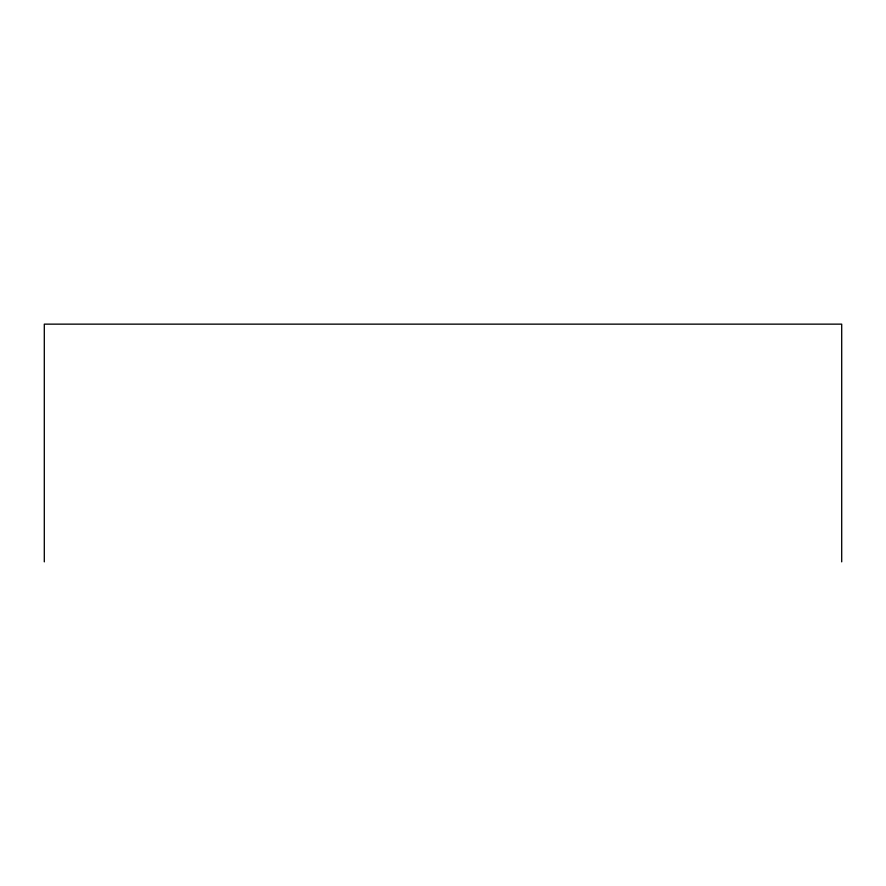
<?xml version="1.0" encoding="UTF-8"?>
<svg xmlns="http://www.w3.org/2000/svg" width="886" height="886" viewBox="0 0 886 886"><rect width="100%" height="100%" fill="white"/><g stroke="black" fill="none" stroke-linecap="round" stroke-linejoin="round"><path stroke-width="1.33" d="M841.7 561.857L841.7 324.143L44.3 324.143L44.3 561.857"/></g></svg>
